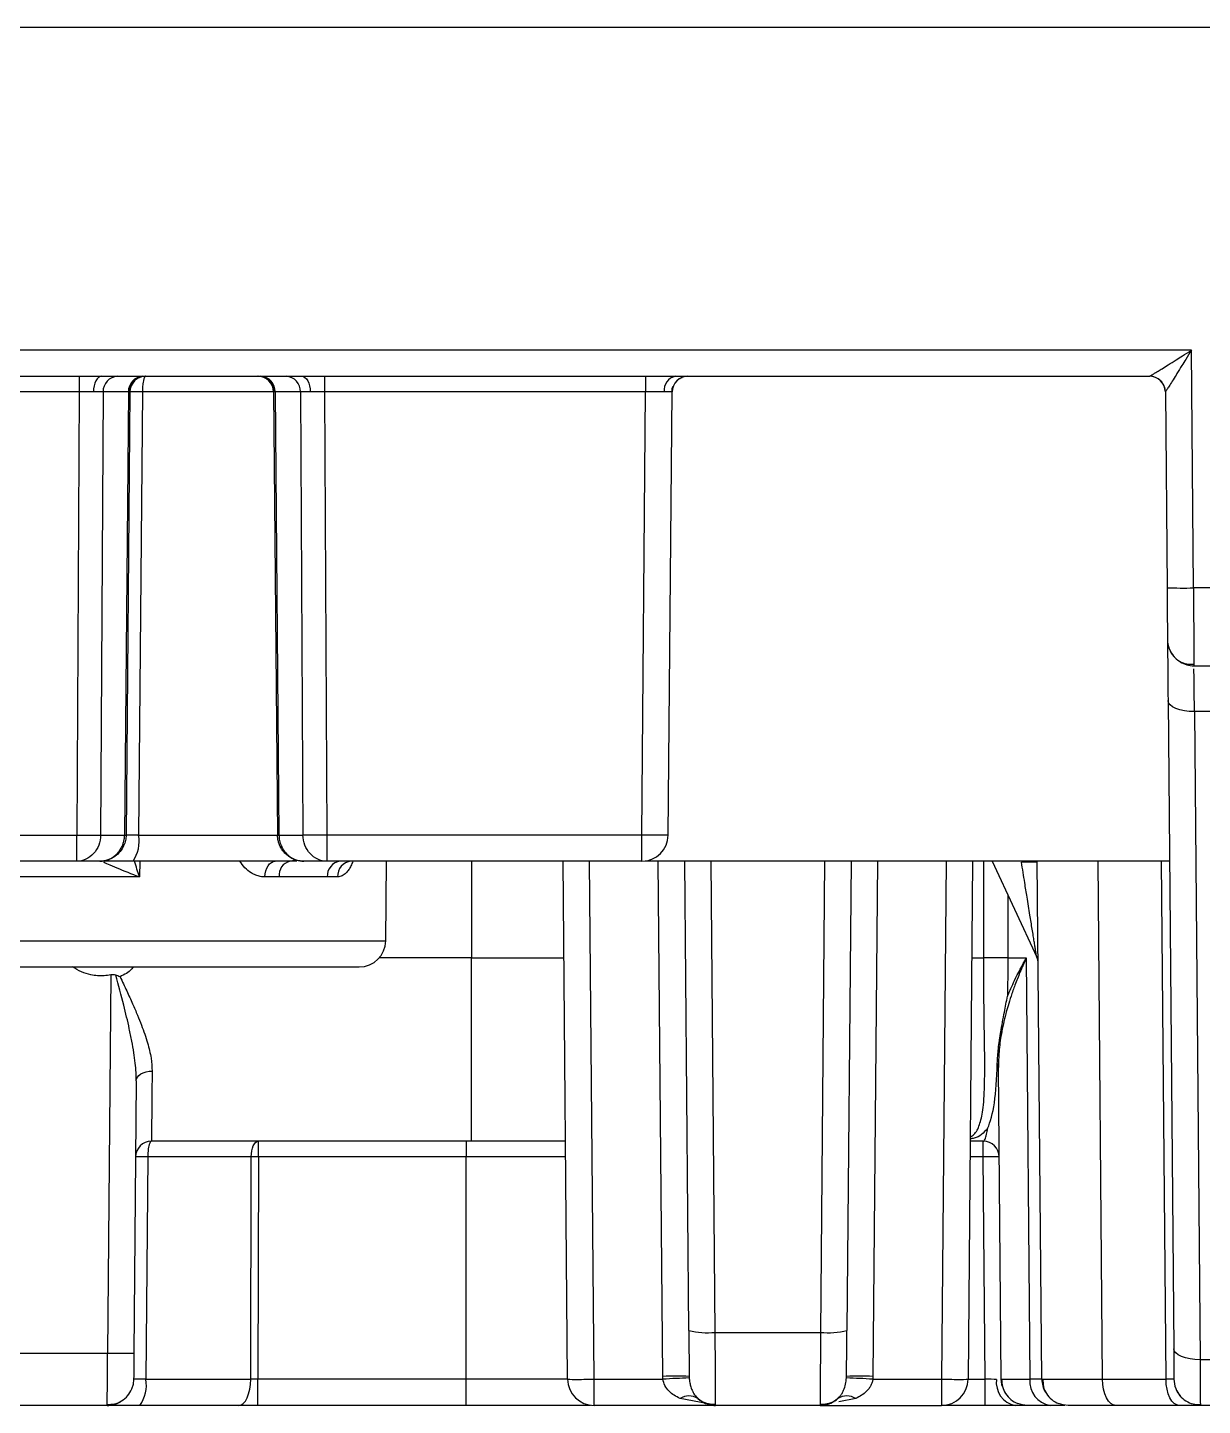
# Model space of a CAD drawing. Header units: inches. Extents: x 897.4 to 914.4, y -8.5 to 2.5.
# Drawn here: x 902.89 to 903.328, y -6.024 to -5.51 of the extents above; entities that cross this region are included whole.
import ezdxf

# ---------------------------------------------------------------- set-up
doc = ezdxf.new("R2010")
doc.units = ezdxf.units.IN
doc.header["$LTSCALE"] = 4
doc.header["$MEASUREMENT"] = 0
doc.layers.get('0').update_dxf_attribs({"linetype": 'CONTINUOUS'})

msp = doc.modelspace()

# ---------------------------------------------------------------- linework, layer by layer
for p, q in [((903.3621013351027, -5.51036595195562), (902.4256813643727, -5.51036595195562)), ((903.3234829445589, -5.630616452811573), (902.4642997182502, -5.630616452811573)), ((903.3242555573003, -5.719149003409327), (903.3234829445589, -5.630616452811573)), ((902.4799086112682, -5.640287211094148), (903.3078740973737, -5.640287211094148)), ((902.9092422132366, -5.640287211094148), (902.9092422132366, -5.646141196801739)), ((903.0005877246721, -5.640287211094148), (903.0005877246721, -5.646141196801739)), ((903.1202185889362, -5.640287211094148), (903.1202185889362, -5.646141196801739)), ((902.9092422132366, -5.646141196801739), (902.8785404862389, -5.646141196801739)), ((902.9092422132366, -5.646141196801739), (902.90832432884, -5.811239242908355)), ((902.9181622118587, -5.646141196801739), (902.9172443274621, -5.811239242908355)), ((902.9276079310741, -5.646141196801739), (902.9181622118587, -5.646141196801739)), ((902.9276079310741, -5.646141196801739), (902.9261671493849, -5.811239242908355)), ((902.9281612246825, -5.646141196801739), (902.9267204246601, -5.811239242908355)), ((902.9327845079406, -5.646141196801739), (902.9313799891657, -5.811239242908355)), ((902.9821268945998, -5.646141196801739), (902.9327845079406, -5.646141196801739)), ((902.9815617394619, -5.645072522480489), (902.9816731498415, -5.646140573475606)), ((902.9816687315592, -5.646141196801739), (902.9831095132486, -5.811239242908355)), ((902.99166772605, -5.646141196801739), (902.9822220068344, -5.646141196801739)), ((902.9822220068344, -5.646141196801739), (902.9836627885237, -5.811239242908355)), ((902.99166772605, -5.646141196801739), (902.9925856104464, -5.811239242908355)), ((903.1202185889362, -5.646141196801739), (903.0005877246721, -5.646141196801739)), ((903.0005877246721, -5.646141196801739), (903.0015056090685, -5.811239242908355)), ((903.1187777980803, -5.811239242908355), (903.1202185889362, -5.646141196801739)), ((903.1286199435496, -5.811239242908355), (903.1300607344054, -5.646141196801739)), ((903.313778489999, -5.646139400155827), (903.3136717270656, -5.645073549135295)), ((903.3137770325158, -5.646141196801739), (903.314413411831, -5.719063094401755)), ((903.373427720926, -5.719149003409327), (903.3242555573003, -5.719149003409327)), ((903.3244243411838, -5.748161241590809), (903.3740179374411, -5.748161241590809)), ((903.3147805784228, -5.761136141703656), (903.3168880532437, -6.002629331953715)), ((903.3741667107224, -5.765209907976493), (903.3246227147255, -5.765209907976493)), ((903.3246227147255, -5.765209907976493), (903.326730198713, -6.006703098226552)), ((902.8794583706353, -5.811239242908355), (902.90832432884, -5.811239242908355)), ((902.90832432884, -5.820995836866016), (902.90832432884, -5.811239242908355)), ((902.9172443274621, -5.811239242908355), (902.9261671493849, -5.811239242908355)), ((902.9313799891657, -5.811239242908355), (902.9833111592524, -5.811239242908355)), ((902.9836627885237, -5.811239242908355), (902.9925856104464, -5.811239242908355)), ((903.1187777980803, -5.811239242908355), (903.0015056090685, -5.811239242908355)), ((903.0015056090685, -5.811239242908355), (903.0015056090685, -5.820995836866016)), ((903.1187777980803, -5.820995836866016), (903.1187777980803, -5.811239242908355)), ((902.90832432884, -5.820995836866016), (902.8794583706353, -5.820995836866016)), ((902.9168782883572, -5.820995836866016), (902.90832432884, -5.820995836866016)), ((902.9317793028862, -5.820995836866016), (902.931729803458, -5.826849822573607)), ((902.9903119917116, -5.820995836866016), (902.9874595229968, -5.820995836866016)), ((903.0015056090685, -5.820995836866016), (902.9929516495513, -5.820995836866016)), ((903.1187777980803, -5.820995836866016), (903.0015056090685, -5.820995836866016)), ((903.0234254408488, -5.850609328101772), (903.0236838736967, -5.820995836866016)), ((903.0553086733643, -5.820995836866016), (903.0553086733643, -5.857030173927612)), ((903.091176802346, -6.013995133988333), (903.0894925201362, -5.820995836866016)), ((903.101018943232, -6.013995133988333), (903.0993346656056, -5.820995836866016)), ((903.3153029623882, -5.820995836866016), (903.1200980303288, -5.820995836866016)), ((903.1266008160414, -6.012914653136806), (903.1249259662227, -5.820995836866016)), ((903.1362940782307, -5.995854583549519), (903.1347681116921, -5.820995836866016)), ((903.1461362259917, -5.996540902287773), (903.144604266814, -5.820995836866016)), ((903.1868792167835, -5.820995836866016), (903.1853472581787, -5.996540902287773)), ((903.1967153719054, -5.820995836866016), (903.1951894030752, -5.995854583549519)), ((903.2065575173748, -5.820995836866016), (903.2048826675561, -6.012914653136806)), ((903.2321488179919, -5.820995836866016), (903.2304645403655, -6.013995133988333)), ((903.2419909634613, -5.820995836866016), (903.2403066812516, -6.013995133988333)), ((903.2461275940078, -5.857030173927612), (903.2461296198178, -5.820995836866016)), ((903.2492201716154, -5.820995836866016), (903.2658702209394, -5.856702011051912)), ((903.2677746381061, -6.013995133988333), (903.266090365063, -5.820995836866016)), ((903.2904115791022, -6.013995133988333), (903.2887272968925, -5.820995836866016)), ((903.3140345945404, -6.013995133988333), (903.3123503214973, -5.820995836866016)), ((902.931729803458, -5.826849822573607), (902.8560528960174, -5.826849822573607)), ((902.9837561407786, -5.826849822573607), (902.978451470392, -5.826849822573607)), ((903.0054794781621, -5.826849822573607), (903.001654235685, -5.826849822573607)), ((903.2550894838126, -5.833582624795701), (903.2550917296201, -5.857030173927612)), ((902.7643572586265, -5.850609328101772), (903.0234254408488, -5.850609328101772)), ((903.0553086733643, -5.857030173927612), (903.0209682342347, -5.857030173927612)), ((903.0553086733643, -5.925326551628696), (903.0553086733643, -5.857030173927612)), ((903.0553086733643, -5.857030173927612), (903.0898069881702, -5.857030173927612)), ((903.2416764954273, -5.857030173927612), (903.2461275940078, -5.857030173927612)), ((903.2550917296201, -5.857030173927612), (903.2620017489616, -5.857030173927612)), ((903.2620017489616, -5.857030173927612), (903.2633715631374, -6.013995133988333)), ((902.9210072189928, -5.863368740703948), (902.9197778731943, -6.004238540030672)), ((903.2526171615398, -6.013995133988333), (903.2516031382539, -5.89779958962251)), ((902.9305052426042, -5.902802478495378), (902.9296200094972, -6.004238540030672)), ((903.0553086733643, -5.925326551628696), (902.9361628622469, -5.925326551628696)), ((902.9759918621389, -5.931180537336287), (902.9759918621389, -5.925326551628696)), ((903.0533401636047, -5.925326551628696), (903.0533401636047, -5.931180537336287)), ((903.2459891651903, -5.925326551628696), (903.2410804810626, -5.925326551628696)), ((903.2459891651903, -5.931180537336287), (903.2459891651903, -5.925326551628696)), ((902.9347841198409, -5.931180537336287), (902.9340795413136, -6.013995133988333)), ((902.9733140164069, -5.931180537336287), (902.9347841198409, -5.931180537336287)), ((902.9731354884693, -6.013995133988333), (902.9733139614076, -5.931180537336287)), ((902.9759918621389, -5.931180537336287), (902.9758183941428, -6.013995133988333)), ((903.0533401636047, -5.931180537336287), (902.9759918621389, -5.931180537336287)), ((903.0533401636047, -6.013995133988333), (903.0533401636047, -5.931180537336287)), ((903.0904540923615, -5.931180537336287), (903.0533401636047, -5.931180537336287)), ((903.2459891651903, -5.931180537336287), (903.2410293958194, -5.931180537336287)), ((903.2467118751748, -6.013995133988333), (903.2459891651903, -5.931180537336287)), ((903.0903702641632, -5.940636541433054), (903.0905366097415, -5.940636541433054)), ((903.2409468738559, -5.940636541433054), (903.2411093832287, -5.940636541433054)), ((903.1461362259917, -5.996540902287773), (903.1853472581787, -5.996540902287773)), ((902.8680048079478, -6.004238540030672), (902.9197778731943, -6.004238540030672)), ((903.3762741947099, -6.006703098226552), (903.326730198713, -6.006703098226552)), ((902.9340795413136, -6.013995133988333), (902.9731354884693, -6.013995133988333)), ((903.0533401636047, -6.013995133988333), (902.9758183941428, -6.013995133988333)), ((902.9758183941428, -6.02375180127848), (902.9758183941428, -6.013995133988333)), ((903.0533401636047, -6.02375180127848), (903.0533401636047, -6.013995133988333)), ((903.091176802346, -6.013995133988333), (903.0533401636047, -6.013995133988333)), ((903.101018943232, -6.013995133988333), (903.1266367672928, -6.013995133988333)), ((903.101018943232, -6.02375180127848), (903.101018943232, -6.013995133988333)), ((903.1266367672928, -6.013995133988333), (903.1266008160414, -6.012914653136806)), ((903.2048826675561, -6.012914653136806), (903.2048467140131, -6.013995133988333)), ((903.2048467140131, -6.013995133988333), (903.2304645403655, -6.013995133988333)), ((903.2304645403655, -6.013995133988333), (903.2304645403655, -6.02375180127848)), ((903.2403066812516, -6.013995133988333), (903.2467118751748, -6.013995133988333)), ((903.2467118751748, -6.02375180127848), (903.2467118751748, -6.013995133988333)), ((903.2526171615398, -6.013995133988333), (903.2533038286074, -6.014001513914631)), ((903.2677746381061, -6.013995133988333), (903.2633715631374, -6.013995133988333)), ((903.2677746381061, -6.013995133988333), (903.2685420534075, -6.014000413927338)), ((903.2904115791022, -6.013995133988333), (903.3140345945404, -6.013995133988333)), ((903.1428414592615, -6.023082935671939), (903.1330328450714, -6.021182964287237)), ((903.1984506385261, -6.021182964287237), (903.1922350457459, -6.022386937045508)), ((902.9196927341778, -6.02375180127848), (902.8680899836306, -6.02375180127848)), ((902.9196927341778, -6.02375180127848), (902.9197033307221, -6.023014076467406)), ((903.0533401636047, -6.02375180127848), (902.9758183941428, -6.02375180127848)), ((903.1462945347879, -6.02375180127848), (903.101018943232, -6.02375180127848)), ((903.1851889476638, -6.02375180127848), (903.1462945347879, -6.02375180127848)), ((903.1851889476638, -6.02375180127848), (903.2304645403655, -6.02375180127848)), ((903.2467118751748, -6.02375180127848), (903.2304645403655, -6.02375180127848)), ((903.2762965604934, -6.02375180127848), (903.2708757956145, -6.02375180127848)), ((903.3189556718584, -6.02375180127848), (903.2953326472535, -6.02375180127848)), ((903.3230887274462, -6.02375180127848), (903.3189556718584, -6.02375180127848)), ((903.3764229863244, -6.02375180127848), (903.3268293900671, -6.02375180127848))]:
    msp.add_line(p, q)
at = {"flags": 128}
for points in [[(902.9177033154931, -5.640287211094148), (902.9170883125977, -5.640399189800561), (902.9164966294329, -5.640730909301841), (902.9159507240726, -5.641269756410368), (902.9154712762779, -5.641995344694976), (902.9150764908385, -5.642880101140861), (902.9147813275815, -5.643890512801832), (902.9145969880444, -5.644988226787613), (902.9145304571463, -5.646131626912291)], [(902.9921266407486, -5.640287211094148), (902.9927416253108, -5.640399189800561), (902.9933333084757, -5.640730909301841), (902.9938792321691, -5.641269756410368), (902.9943586616307, -5.641995344694976), (902.9947534470701, -5.642880101140861), (902.995048610327, -5.643890512801832), (902.9952329681973, -5.644988226787613), (902.9952994990954, -5.646131626912291)], [(903.3246227147255, -5.765209907976493), (903.3227070501888, -5.765144092070138), (903.3208646539723, -5.764921674639522), (903.3191659985953, -5.76455119891929), (903.3176760658072, -5.764046781413031), (903.3164518441162, -5.763427781897099), (903.3155401563147, -5.762717813432049), (903.314975872, -5.761944082370256), (903.3147805784228, -5.761136141703656)], [(902.978451470392, -5.826849822573607), (902.978531109472, -5.825705102464178), (902.9787540218969, -5.8246057751637), (902.9791117010982, -5.82359371352179), (902.979590562233, -5.822707343761209), (902.9801724005116, -5.821980398825605), (902.9808351061894, -5.821440451729787), (902.9815535078902, -5.821108108902373), (902.9823002892634, -5.820995836866016)], [(902.9874595229968, -5.820995836866016), (902.9885239257007, -5.820808839026231), (902.9894405084457, -5.820331811203563)], [(902.9305052426042, -5.902802478495378), (902.9306241512305, -5.902090933381874), (902.9309639006391, -5.901408427932902), (902.9315115109797, -5.900781215178517), (902.9322461191601, -5.90023298151176), (902.9331396571712, -5.899784920021137), (902.934158025407, -5.899453897178475), (902.9352623576495, -5.899252672836369), (902.9364105243859, -5.899188873573383)], [(903.326730198713, -6.006703098226552), (903.3248145250097, -6.006637245653954), (903.3229721287933, -6.006414901555825), (903.3212734825828, -6.006044352503105), (903.3197835497947, -6.005539971663089), (903.3185593281037, -6.004920972147158), (903.3176476311356, -6.00421104034835), (903.3170833468209, -6.003437309286558), (903.3168880532437, -6.002629331953715)], [(902.9295348704807, -6.013995133988333), (902.9293311895003, -6.015903098614029), (902.9287869524541, -6.017673564828119)], [(902.9686639851245, -6.02375180127848), (902.9695315817686, -6.023564730106209), (902.9703662154602, -6.023010776505528), (902.9711361332327, -6.022110840235001), (902.9718121120903, -6.020899240898167), (902.9723684489969, -6.019422031296352), (902.9727839875299, -6.017735237449005), (902.9730429428718, -6.015903098614029), (902.9731354884693, -6.013995133988333)], [(903.2529684883147, -6.016516818190955), (903.2528208516868, -6.015903098614029), (903.2526171615398, -6.013995133988333)], [(903.2953326472535, -6.02375180127848), (903.2943778216171, -6.023564730106209), (903.2934592863948, -6.023010776505528), (903.29261194785, -6.022110840235001), (903.2918680081107, -6.020899240898167), (903.291255746017, -6.019422031296352), (903.2907984171334, -6.017735237449005), (903.2905134195923, -6.015903098614029), (903.2904115791022, -6.013995133988333)], [(903.3189556718584, -6.02375180127848), (903.3180008462219, -6.023564730106209), (903.3170823109996, -6.023010776505528), (903.3162349724548, -6.022110840235001), (903.3154910327155, -6.020899240898167), (903.3148787614551, -6.019422031296352), (903.3144214417382, -6.017735237449005), (903.3141364441972, -6.015903098614029), (903.3140345945404, -6.013995133988333)], [(903.1396636899296, -6.021182964287237), (903.1403631099748, -6.021763757577864), (903.1404699393657, -6.021843323325379)], [(903.1908233621579, -6.021979501752234), (903.1911203747685, -6.021763757577864), (903.1918197925221, -6.021182964287237)], [(903.2624593070092, -6.02375180127848), (903.2605496557363, -6.023564730106209), (903.2587841944644, -6.023039889502545)], [(903.2776167835754, -6.02375180127848), (903.2757071414691, -6.023564730106209), (903.2739663382456, -6.023049789388181)], [(903.3268293900671, -6.02375180127848), (903.3249197387943, -6.023564730106209), (903.3241308737406, -6.023374652302003)]]:
    msp.add_lwpolyline(points, dxfattribs=at)
for centre, radius, start, end in [((902.9238017804533, -5.645923644499044), 0.005643763189480165, 92.92042366341477, 182.209149698788), ((902.9332475013262, -5.6459236451136), 0.005643764821758735, 92.92062602470693, 182.2091428159067), ((902.933856570444, -5.646122137207517), 0.005835346332513836, 90.6876141983336, 180.1749010121697), ((902.9340665041954, -5.646192720004542), 0.005905511811024056, 90, 179.4999999999707), ((902.9757634360287, -5.646192720004542), 0.005905511811024071, 0.50000000000333, 90), ((902.9759733969507, -5.64612210816181), 0.005835316935112851, 359.8248129115451, 89.31267187793622), ((902.9765824365825, -5.645923645113602), 0.005643764821760423, 357.7908571841221, 87.07937397528656), ((902.9860281557981, -5.645923645113602), 0.005643764821760333, 357.7908571841218, 87.0793739752996), ((903.1323804590947, -5.645433115496942), 0.00524732359299516, 101.2831604506335, 187.5201369429255), ((903.1359660205683, -5.646192720004542), 0.005905511811024071, 90, 179.4999999999966), ((903.3078717410617, -5.646192720004542), 0.005905511811024056, 0.5000000000034318, 90), ((903.3078741552986, -5.646190912956085), 0.00590370186222073, 56.97515436449355, 90.00056216502057), ((903.3078741860434, -5.646191759136713), 0.005904394593221406, 10.91695726914764, 56.97987967068179), ((903.3205653627391, -5.578090777273222), 0.1411064870817922, 267.5012305213743, 271.498561024275), ((903.3244243435021, -5.73831870425651), 0.009842519685039816, 180.4999999999989, 221.3632842786938), ((903.3244243435021, -5.73831870425651), 0.009842519685039759, 238.5929747526374, 270), ((902.9264437870224, -5.787181556949788), 0.02405927642435611, 269.3411889001716, 270.6588110998283), ((902.9182888774499, -5.813552654267157), 0.01329394892692145, 325.9516347153366, 10.0216260681252), ((902.9833861508861, -5.787181556949735), 0.02405927642440939, 269.3411889001716, 270.6588110998283), ((903.1187777998047, -5.811153349925803), 0.00984251968503981, 270, 359.5000000000051), ((902.9889423238951, -5.826117527696123), 0.005237628385552454, 102.0777696015503, 188.0370955545868), ((903.0071039006159, -5.826434116788752), 0.005465497155662052, 95.72038382119392, 184.3621305628681), ((903.0110000470428, -5.826509248823992), 0.005531064205501532, 94.57877028353208, 183.5302049513976), ((903.2631404833069, -5.990205442434547), 0.16891861678696, 88.99843794173512, 91.00156205826487), ((903.0135832983829, -5.85052342866596), 0.009842519685042241, 270, 359.5000000043098), ((903.250609661814, -6.207446314984972), 0.3504448042778637, 89.26718682292153, 90.73281317707848), ((903.2605180097233, -5.859197790251804), 0.005905511811022795, 0.5000000000034827, 25.00000092885518), ((903.2484304276147, -5.897846323487434), 0.003173054814185263, 0.8439028616637761, 29.10429346807804), ((902.936162870962, -5.931232090083283), 0.005905511811024068, 90, 179.5000000000009), ((903.2459891632194, -5.931232090083283), 0.005905511811024056, 0.4999999999991062, 90), ((903.1434149250266, -5.964651918991704), 0.03200488610508234, 257.1445287776868, 274.8776161314884), ((903.1880685585461, -5.964651940142051), 0.03200486498051175, 265.1223817150884, 282.8554756901954), ((902.9246989413458, -5.722228036445456), 0.2820534365047482, 269.0002931849071, 270.9997068150929), ((902.9218176133605, -6.016287019514674), 0.01247427819121157, 323.243612411942, 10.5870340619923), ((903.1010189450433, -6.013909255437613), 0.009842519685039353, 180.4999999999989, 270), ((903.1315218887761, -6.294925697177783), 0.2820539769582084, 89.00029416949697, 90.99970583050306), ((903.146003206251, -6.30631562150778), 0.2929613052632213, 91.86646199198911, 93.7903468997427), ((903.1854803022693, -6.306315070664424), 0.292960753825735, 86.20965128943352, 88.13353981883729), ((903.1999615948214, -6.294925791207962), 0.2820540709740753, 89.0002945027599, 90.99970549724011), ((903.2304645384879, -6.013909255437613), 0.009842519685039353, 270, 359.5000000000025), ((903.259558250033, -6.015175255316427), 0.008745588086294212, 172.4799989351758, 258.7165315665069), ((903.2722111365603, -6.014960506343168), 0.008892131470062088, 173.7674115867789, 261.3631592434739), ((903.2776167873814, -6.013909255437613), 0.009842519685039816, 180.4999999999989, 209.9310012254755), ((903.3268293858066, -6.013909255437613), 0.00984251968503981, 180.4999999999963, 221.3632842787041), ((903.1363482675005, -6.026123659045609), 0.005949999208315118, 56.13665958033349, 123.8633404196589), ((903.195135215524, -6.026123661993546), 0.005950001975423945, 56.13667081710143, 123.8633291829062), ((902.919692727115, -6.013909255437613), 0.009842519685039568, 270, 299.2346250175509), ((903.1462945355945, -6.013909255437613), 0.009842519685039353, 239.5260514900161, 269.9999999986516), ((903.1851889479367, -6.013909255437613), 0.00984251968503944, 269.9999999993551, 302.3534430544672)]:
    msp.add_arc(centre, radius, start, end)
for points, knots in [([(903.3078740979774, -5.640287208193518), (903.3079105795122, -5.640272221373952), (903.3079858813267, -5.640241286965242), (903.3084225562624, -5.639994226706971), (903.3090874971853, -5.639598540576798), (903.3100055486241, -5.639037440997755), (903.3111671974497, -5.638317609954026), (903.3127823802448, -5.63731444869859), (903.315004183254, -5.635939432195991), (903.3175578417782, -5.634336636089716), (903.320452691184, -5.632532166400937), (903.3223607935597, -5.631325877831029), (903.3234829412286, -5.630616464162389)], [0, 0, 0, 0, 0.05428158049296868, 0.1120430248090038, 0.1750579276527574, 0.2446996528070993, 0.3219891052012384, 0.4076742612653508, 0.540069137703479, 0.6996984391486234, 0.8233938070079045, 1, 1, 1, 1]), ([(903.3234829412286, -5.630616464162389), (903.3227826359415, -5.631743581213043), (903.3215915486248, -5.633660594904572), (903.3198026269389, -5.636560374036461), (903.3182069436499, -5.639114329989852), (903.3166894021585, -5.64155797124063), (903.3154527971526, -5.643518074125021), (903.3145254139409, -5.644975568293077), (903.3139206712605, -5.645933297856571), (903.3138240587151, -5.646073347364465), (903.3137784855894, -5.646139410149721)], [0, 0, 0, 0, 0.1766768593245018, 0.3004940419495811, 0.460169501912509, 0.5927053453006867, 0.7180108206211965, 0.8252197192067592, 0.9175543539500698, 1, 1, 1, 1]), ([(902.9340665041954, -5.64028720819352), (902.9339529229687, -5.640325343750788), (902.9337445031957, -5.640395321901457), (902.9334753023011, -5.640876968225991), (902.933293938623, -5.641423835047668), (902.9331330702878, -5.642117963036656), (902.9329767743461, -5.642950408962182), (902.9328682139281, -5.644039729181485), (902.9327900254316, -5.645085506383325), (902.9327861650067, -5.645822937084974), (902.9327844989878, -5.646141185346087)], [0, 0, 0, 0, 0.1662598832438449, 0.305084283365411, 0.4162897445314018, 0.4999555896601898, 0.6486497176826872, 0.7598487238950432, 0.8963594465844533, 1, 1, 1, 1]), ([(903.1320549426182, -5.641814470117787), (903.1321211710086, -5.641739209079407), (903.1325843185626, -5.641212894524755), (903.1332404555806, -5.640935455744481), (903.1338027674271, -5.640697689685598)], [0, 0, 0, 0, 0.142996308415569, 1, 1, 1, 1]), ([(902.9327844989878, -5.646141185346087), (902.9325125198372, -5.64613756912899), (902.9317220702119, -5.646127059362177), (902.9303078562021, -5.646116431870564), (902.9286106240468, -5.646121177509081), (902.9283240538949, -5.646133935769316), (902.9281612172481, -5.646141185346089)], [0, 0, 0, 0, 0.1063643517452398, 0.309125393678648, 0.6074269997890445, 1, 1, 1, 1]), ([(903.1300120874674, -5.64613635685765), (903.1300441228454, -5.645581903248151), (903.1300869348166, -5.644840933311777), (903.1304246155853, -5.644189409047885), (903.1305096163032, -5.644025407910179)], [0, 0, 0, 0, 0.7482808441748223, 0.9999999999999999, 0.9999999999999999, 0.9999999999999999, 0.9999999999999999]), ([(903.3144134079807, -5.719063107291677), (903.3144579951977, -5.72417229629035), (903.3145017656979, -5.729187898823009), (903.3145641107963, -5.736331939489356), (903.3145821985898, -5.73840459534371), (903.31458219859, -5.738404595353936)], [0, 0, 0, 0, 0.5, 0.5, 1, 1, 1, 1]), ([(903.3242555528929, -5.719148991848162), (903.3242620270383, -5.720272054276908), (903.3242748138118, -5.722490160869989), (903.3242928921991, -5.725724718016689), (903.3243098484601, -5.728792100558646), (903.324325625417, -5.731663671315236), (903.3243402378538, -5.734318056326266), (903.3243536820262, -5.73673983203928), (903.3243659589626, -5.738919294432042), (903.3243770684788, -5.740851864849812), (903.3243870106909, -5.742537530780444), (903.3243957857214, -5.743980263864805), (903.3244033934462, -5.745187391282036), (903.3244098347358, -5.746169166210171), (903.3244151069753, -5.746937708129039), (903.3244192199563, -5.747508306616243), (903.3244221397351, -5.747892538534812), (903.3244239866056, -5.748120458961075), (903.3244242261626, -5.748147821351969), (903.3244243435021, -5.748161223941549)], [0, 0, 0, 0, 0.07349766146124893, 0.1451616965276892, 0.2149919628206757, 0.282988321955516, 0.349150639571379, 0.4134787853653861, 0.4759726331316962, 0.5366320608064361, 0.5954569505195898, 0.6524471886552127, 0.707602665921598, 0.7609232774334903, 0.8124089228089019, 0.862059506283769, 0.9098749368485891, 0.9558551284122688, 1, 1, 1, 1]), ([(903.31458219859, -5.738404595353935), (903.31458219859, -5.738404595355793), (903.3146011013267, -5.740570634438027), (903.3146709101956, -5.748569938489302), (903.3147216519712, -5.754384370065736), (903.314780573948, -5.761136159852333)], [0, 0, 0, 0, 0.5, 0.5, 1, 1, 1, 1]), ([(903.3152977374484, -5.742003842721606), (903.3157530409989, -5.742889672838026), (903.3166756943768, -5.744684770083448), (903.3189832304249, -5.74655949543414), (903.3216528708141, -5.747646397477734), (903.3235146026486, -5.747609638503406), (903.3244210320554, -5.747591741503056)], [0, 0, 0, 0, 0.2502255373493736, 0.5070714626922179, 0.7600057573344289, 1, 1, 1, 1]), ([(902.9083243238479, -5.811239241023227), (902.9101852129037, -5.811249586086152), (902.9120429405702, -5.811255188485536), (902.9151819048999, -5.811255188485536), (902.9164578089033, -5.811249586086152), (902.9172443364228, -5.811239241023227)], [0, 0, 0, 0, 0.5, 0.5, 1, 1, 1, 1]), ([(902.9172443364228, -5.811239241023227), (902.9172240701905, -5.813801593716318), (902.9162536954044, -5.816339360749321), (902.9129550709323, -5.819947366181482), (902.9106466924754, -5.820995869610842), (902.9083243238479, -5.820995869610842)], [0, 0, 0, 0, 0.5, 0.5, 1, 1, 1, 1]), ([(902.9168782834317, -5.820995869610842), (902.9174808007082, -5.820959980494235), (902.9186591672822, -5.820889790746934), (902.9203208029151, -5.820347571913365), (902.9217944441357, -5.819558249478284), (902.9230535246516, -5.818555815479755), (902.9240868698629, -5.817410794089418), (902.9248951447013, -5.816178776231485), (902.9254902564977, -5.814910573448984), (902.9258859029662, -5.813648163130924), (902.9261182880706, -5.812425363515326), (902.9261512480876, -5.811625242336927), (902.9261671489414, -5.811239241023227)], [0, 0, 0, 0, 0.124821961502065, 0.244119186089566, 0.3578933957742789, 0.4661470048276636, 0.5688832473966373, 0.6661063410743568, 0.7578216992291461, 0.8440362105057908, 0.9247586124956141, 0.9999999999999999, 0.9999999999999999, 0.9999999999999999, 0.9999999999999999]), ([(902.9267204283437, -5.811239241023228), (902.926675998131, -5.811898053278695), (902.926581877387, -5.813293677922218), (902.9258512596673, -5.815404110124172), (902.9245534505903, -5.817496951891382), (902.9225757158854, -5.819331944352044), (902.9199474556033, -5.8207117989368), (902.917927394294, -5.820898767977845), (902.9168782834317, -5.820995869610842)], [0, 0, 0, 0, 0.1285555395000515, 0.2723314229485568, 0.4313556627829772, 0.6056414966860602, 0.7951914688948281, 1, 1, 1, 1]), ([(902.9313799875036, -5.811239241023227), (902.9300648340319, -5.811255033819268), (902.9288782490848, -5.811263726435641), (902.9271835997533, -5.811263732862587), (902.9267202904547, -5.811255041540539), (902.9267204283437, -5.811239241023227)], [0, 0, 0, 0, 0.5, 0.5, 1, 1, 1, 1]), ([(902.9929516567925, -5.820995869610842), (902.9923128492445, -5.820959980494235), (902.991063508369, -5.820889790746934), (902.9892988834346, -5.820347571913365), (902.9877339286571, -5.819558249478283), (902.9863975958154, -5.818555815479755), (902.9853023132774, -5.817410794089417), (902.9844473048621, -5.816178776231485), (902.9838195187715, -5.814910573448984), (902.9834035782941, -5.813648163130924), (902.9831604419804, -5.812425363515326), (902.983126086126, -5.811625242336927), (902.9831095118803, -5.811239241023228)], [0, 0, 0, 0, 0.1248219615020885, 0.2441191860896088, 0.3578933957743293, 0.4661470048277224, 0.5688832473967053, 0.6661063410744209, 0.7578216992291992, 0.8440362105058339, 0.9247586124956401, 1, 1, 1, 1]), ([(902.9836627912827, -5.811239241023227), (902.9837054523431, -5.811898053278696), (902.9837958253237, -5.813293677922219), (902.9844914121846, -5.815404110124174), (902.9857191968775, -5.817496951891384), (902.9875841311319, -5.819331944352044), (902.9900579836482, -5.8207117989368), (902.9919625353753, -5.820898767977845), (902.9929516567925, -5.820995869610842)], [0, 0, 0, 0, 0.1285555395001239, 0.272331422948673, 0.4313556627831104, 0.6056414966861834, 0.7951914688949051, 0.9999999999999999, 0.9999999999999999, 0.9999999999999999, 0.9999999999999999]), ([(903.0015056163762, -5.811239241023227), (903.0013790156307, -5.81123993268614), (903.0011565809282, -5.811241147922541), (903.0007084426323, -5.811243424743649), (902.999927679205, -5.811247066902037), (902.9983220208002, -5.811253084566994), (902.9963183475172, -5.811256071339264), (902.9940918840701, -5.811253861159717), (902.9931430336351, -5.81124465150388), (902.9925856038013, -5.811239241023227)], [0, 0, 0, 0, 0.03411052817142432, 0.05993144159891279, 0.1209079228382031, 0.245448768696895, 0.5004120611565263, 0.7065025093042909, 1, 1, 1, 1]), ([(903.0015056163762, -5.820995869610842), (902.9991832477488, -5.820995869610842), (902.9968748692919, -5.819947366181482), (902.9935762448197, -5.81633936074932), (902.9926058700336, -5.813801593716319), (902.9925856038013, -5.811239241023227)], [0, 0, 0, 0, 0.5, 0.5, 1, 1, 1, 1]), ([(903.1286199447167, -5.811239241023228), (903.128589279306, -5.811244224717258), (903.128531303962, -5.811253646778439), (903.1281071625818, -5.811263914320671), (903.1275550868863, -5.811270380588525), (903.1269387351408, -5.811273683206753), (903.1263321885588, -5.811274760075417), (903.1250249095995, -5.811275137766538), (903.1230928200098, -5.811269776921318), (903.1208990140223, -5.811256042623179), (903.119818240975, -5.811247906597503), (903.1192192753549, -5.811243043467487), (903.1189240993061, -5.811240501105919), (903.1187777998047, -5.811239241023227)], [0, 0, 0, 0, 0.1149394054334594, 0.2173018855243911, 0.3070772903592078, 0.3842568016188826, 0.4488329186198083, 0.5007994534804254, 0.7596499439011755, 0.88324890131391, 0.9425832233399283, 0.9715422513582317, 1, 1, 1, 1]), ([(902.9293037745248, -5.820995869610842), (902.9284315174214, -5.820995869610842), (902.9267100930606, -5.820995869610842), (902.9243271892548, -5.820995869610842), (902.9221827159888, -5.820995869610842), (902.9203343609295, -5.820995869610842), (902.9188126702603, -5.820995869610842), (902.9177197689279, -5.820995869610842), (902.9170038723001, -5.820995869610842), (902.9169202968291, -5.820995869610842), (902.9168782834317, -5.820995869610842)], [0, 0, 0, 0, 0.1263140788989867, 0.2492844502842946, 0.3726357461333503, 0.5000591991359477, 0.6235367069629931, 0.7499737364152517, 0.8743117733509006, 1, 1, 1, 1]), ([(902.9182462995045, -5.821153070457777), (902.9187128851224, -5.82151332891841), (902.9207895118423, -5.822444649225467), (902.925770070204, -5.824514937473268), (902.9287144668228, -5.825679669768832), (902.9317297970053, -5.826849846763411)], [0, 0, 0, 0, 0.5, 0.5, 1, 1, 1, 1]), ([(902.9874595138807, -5.820995869610842), (902.9852230019212, -5.820995869610842), (902.9807650077664, -5.820995869610842), (902.9738468843158, -5.820995869610842), (902.9667948347857, -5.820995869610842), (902.9595903144294, -5.820995869610842), (902.9522388609107, -5.820995869610842), (902.9447374132392, -5.820995869610842), (902.9370934351433, -5.820995869610842), (902.931906157559, -5.820995869610842), (902.9293037745248, -5.820995869610842)], [0, 0, 0, 0, 0.1259900294581216, 0.2511333831628881, 0.3757090895113634, 0.4999999999999995, 0.6242909104886366, 0.7488666168371123, 0.8740099705418786, 1, 1, 1, 1]), ([(902.9784514644904, -5.826849846762791), (902.9778721862364, -5.826816526440492), (902.9767146335134, -5.826749943534021), (902.9749771401129, -5.826199108891462), (902.9730283245214, -5.825185045444766), (902.9709219720427, -5.823557160129004), (902.9696767666144, -5.82184842888458), (902.9690554802423, -5.820995869610806)], [0, 0, 0, 0, 0.1656838085627557, 0.3310805168741237, 0.5001550078468606, 0.7506059042927292, 0.9999999999999999, 0.9999999999999999, 0.9999999999999999, 0.9999999999999999]), ([(903.0111492165476, -5.820995869610806), (903.0109292126548, -5.821572329507151), (903.010490358324, -5.82272222698816), (903.0096750959771, -5.824150697930803), (903.0086003026162, -5.825504574733493), (903.0072147550765, -5.826619427702488), (903.0060543586552, -5.826773511463177), (903.0054794816656, -5.826849846762791)], [0, 0, 0, 0, 0.1660336311078639, 0.3311967673455025, 0.4991297272200392, 0.7518617006125354, 1, 1, 1, 1]), ([(903.265870221064, -5.856702013115539), (903.2658635883719, -5.856666478245549), (903.2658494976724, -5.856590986852005), (903.2657556048518, -5.856043573340979), (903.2656175130521, -5.855211486898424), (903.2654293677998, -5.854053437057839), (903.265193861272, -5.852581401799339), (903.2649092646595, -5.850788105867564), (903.2645743102782, -5.848674272832106), (903.2640538859557, -5.845414927829451), (903.263277564242, -5.840613334836987), (903.2623552960486, -5.83481777279035), (903.2612890273889, -5.828232453405032), (903.2605964065876, -5.823880036215389), (903.2601878405367, -5.821312614186096)], [0, 0, 0, 0, 0.02399737898285495, 0.05098078538741198, 0.08278892944803727, 0.1205624067860895, 0.16498466332097, 0.2164750687772918, 0.2753020225838124, 0.3416449405498356, 0.4830447764800747, 0.6597924050725994, 0.7993169230587801, 1, 1, 1, 1]), ([(903.2410947167314, -5.923695710468312), (903.2415876337259, -5.923421051367093), (903.243081555366, -5.922588620796577), (903.2446299441366, -5.919488625370135), (903.2459615815918, -5.913856704899535), (903.2464184414147, -5.906795094692029), (903.2465259904246, -5.899267601426683), (903.2464966200788, -5.890529309032138), (903.2462885489559, -5.879555945598847), (903.2461480782334, -5.866749635906206), (903.2461343795355, -5.860249806424649), (903.2461275940078, -5.857030173927612)], [0, 0, 0, 0, 0.07514217876809674, 0.2277392100395602, 0.3743673535994499, 0.5374266702983073, 0.6138928435118176, 0.6871025353073799, 0.849548708428787, 0.9254752960922304, 1, 1, 1, 1]), ([(903.2620017523514, -5.857030178158958), (903.2611974291838, -5.858810749738078), (903.2596753561046, -5.862180241225666), (903.2578092968872, -5.866932736053151), (903.256341276686, -5.871100224789401), (903.2552235733084, -5.874683199450069), (903.2539161236068, -5.879377751463231), (903.2526547027504, -5.885101752663632), (903.2517282128624, -5.891766516475401), (903.251643376162, -5.89585868554567), (903.2516031387332, -5.897799571511829)], [0, 0, 0, 0, 0.1277773628383473, 0.2418014200828786, 0.3420723800368717, 0.4285910267694064, 0.5013590852922026, 0.6838917622645857, 0.8500721666499176, 1, 1, 1, 1]), ([(903.2549949067452, -5.871291154932699), (903.2558326956247, -5.869326975963988), (903.257849535741, -5.864598535378345), (903.2604698867185, -5.859822350969134), (903.2620017523514, -5.857030178158958)], [0, 0, 0, 0, 0.4153967747157872, 1, 1, 1, 1]), ([(903.2550917295671, -5.857030178158958), (903.2550901316837, -5.858229442934576), (903.2550869279045, -5.860633986190479), (903.2550681823616, -5.864222209424431), (903.2550395584316, -5.867795735768029), (903.2550098558559, -5.870120910043886), (903.2549949067452, -5.871291154932699)], [0, 0, 0, 0, 0.2470920174728754, 0.4954230761057531, 0.7460497596534921, 1, 1, 1, 1]), ([(902.7741993977468, -5.860365948350999), (902.7741993977468, -5.860365948350999), (902.8278315641173, -5.860365948350999), (902.9599511320123, -5.860365948350999), (903.0135832983829, -5.860365948350999), (903.0135832983829, -5.860365948350999)], [0, 0, 0, 0, 0.5, 0.5, 1, 1, 1, 1]), ([(902.9210072240594, -5.863368716080936), (902.9201915206245, -5.863492132681578), (902.918561647497, -5.863738733826404), (902.9160685879132, -5.86369291284025), (902.9131988289352, -5.863278986339487), (902.909989740261, -5.862316310830508), (902.9078694165056, -5.861015922001959), (902.9068096145893, -5.860365948350999)], [0, 0, 0, 0, 0.1660895693212443, 0.331866845505403, 0.5002480140211752, 0.7502088484846244, 1, 1, 1, 1]), ([(902.9293621541426, -5.860365922059432), (902.9291830020674, -5.860623405060785), (902.928004223669, -5.862317582477758), (902.9260834399793, -5.863229115870857), (902.9244545791687, -5.864002113387173)], [0, 0, 0, 0, 0.1519811318301774, 1, 1, 1, 1]), ([(902.9228365499628, -5.863421448542662), (902.9225669216362, -5.863356263580673), (902.9219670043158, -5.863211228419807), (902.9213480138931, -5.863312796829117), (902.9210072240594, -5.863368716080936)], [0, 0, 0, 0, 0.4494424772633826, 1, 1, 1, 1]), ([(902.9305052357344, -5.902802479181411), (902.930492165367, -5.901768761857139), (902.930464641389, -5.899591928403138), (902.9301486510843, -5.896086991132593), (902.9296298736899, -5.89220358158795), (902.9288817948091, -5.887933488482016), (902.9276637803644, -5.882062249499805), (902.9256913146095, -5.873857837270876), (902.9238631130809, -5.86717433646154), (902.9228365499628, -5.863421448542662)], [0, 0, 0, 0, 0.08244726235519054, 0.1736199584464533, 0.2736056493983149, 0.3824706301848801, 0.5002662020926717, 0.7193918297725892, 1, 1, 1, 1]), ([(902.9244545880977, -5.864002147827425), (902.9253014913443, -5.865776300576966), (902.9269133302862, -5.869152894659429), (902.9290876690077, -5.873936869423809), (902.930923649606, -5.878180999821685), (902.9328810718486, -5.883053449871344), (902.9347042352089, -5.888437671643911), (902.9361473344611, -5.894196210741763), (902.9363264281542, -5.897593608019117), (902.9364105226815, -5.899188876469112)], [0, 0, 0, 0, 0.1460379658323954, 0.2779416436222835, 0.3957805619449253, 0.4996531080679504, 0.6869194433529642, 0.8529911301057774, 1, 1, 1, 1]), ([(903.251202840717, -5.896302983413298), (903.2512453942871, -5.895371782461549), (903.251326934519, -5.893587435312956), (903.2515954189727, -5.89072830620886), (903.2518693276343, -5.888538193760112), (903.2520899617977, -5.887009821972153), (903.2522457100508, -5.885980514489816), (903.252755203461, -5.882811462201994), (903.2537188623741, -5.877877533108272), (903.2546006696924, -5.873271706689218), (903.2549787035096, -5.871297173130826)], [0, 0, 0, 0, 0.1304225746579717, 0.2499129202626839, 0.3748485738377762, 0.4060946479517773, 0.4373456789378703, 0.4998644185288016, 0.7855901635208977, 1, 1, 1, 1]), ([(903.2475942622053, -5.920535198992471), (903.2486531741408, -5.9181644342168), (903.2495143472905, -5.915013726045576), (903.2506912730188, -5.906937973622624), (903.2510234229738, -5.902031205182889), (903.251202840717, -5.896302983413298)], [0, 0, 0, 0, 0.5, 0.5, 1, 1, 1, 1]), ([(902.9364105226815, -5.899188876469112), (902.9363981301451, -5.900499647417343), (902.9363734765811, -5.903107279471325), (902.9363398982837, -5.906683939067792), (902.9363090741203, -5.909973295151641), (902.9362812269246, -5.912946072776435), (902.9362562979668, -5.915601802124808), (902.936234302608, -5.917935367680167), (902.9362152371729, -5.91994561753299), (902.9361991011951, -5.921633157336566), (902.9361858999913, -5.922999943689746), (902.9361756130395, -5.9240522159353), (902.9361683157849, -5.924788534516764), (902.9361637315046, -5.925243104351198), (902.9361631566517, -5.925298865944113), (902.936162870962, -5.925326578272259)], [0, 0, 0, 0, 0.08215370939663742, 0.1634356073159406, 0.2438457022850923, 0.3233840036586847, 0.4020505216494403, 0.4798452673606624, 0.5567682528205065, 0.6328194910182134, 0.7079989959424615, 0.7823067826219395, 0.85574286716835, 0.9283072668219683, 1, 1, 1, 1]), ([(903.2475928045816, -5.920540066922576), (903.2461223636841, -5.922122142516139), (903.2443329278123, -5.924047430927089), (903.2415791531857, -5.924377586507485), (903.2410882497228, -5.924436441911319)], [0, 0, 0, 0, 0.821734335783853, 1, 1, 1, 1]), ([(903.2459891632194, -5.925326578272259), (903.2461045013017, -5.92528602096849), (903.2463251891259, -5.925208418645477), (903.2466276422311, -5.924617881131846), (903.2469066468432, -5.923797225525686), (903.2471620416188, -5.922798393987565), (903.2473928576603, -5.921728160788576), (903.2475293810472, -5.920916940776123), (903.2475928060902, -5.920540070077875)], [0, 0, 0, 0, 0.2127055790655616, 0.4069907395079953, 0.5828580040079738, 0.7403111109457924, 0.8793556230830006, 1, 1, 1, 1]), ([(902.936162870962, -5.92532657827226), (902.9360408611561, -5.925364649661901), (902.9358169194774, -5.925434527413485), (902.9355276061502, -5.92591569141081), (902.9353323571983, -5.926462567212524), (902.935159128377, -5.92715596592644), (902.9349919100696, -5.92798842190177), (902.9348735555294, -5.929073172302941), (902.9347948409721, -5.930119843186421), (902.9347873825621, -5.930857322187506), (902.9347841135797, -5.931180555424827)], [0, 0, 0, 0, 0.1661179348537002, 0.3048995031360434, 0.4161454238245406, 0.4999547634402735, 0.6481413216562154, 0.7598479355914178, 0.8947425904814612, 1, 1, 1, 1]), ([(902.973314008361, -5.931180555424827), (902.9733201707601, -5.929623347383307), (902.9736050298164, -5.928134421095029), (902.9746080500367, -5.925941742824017), (902.9752856877068, -5.925326578272259), (902.9759918555994, -5.925326578272259)], [0, 0, 0, 0, 0.5, 0.5, 1, 1, 1, 1]), ([(903.0904029979516, -5.925326551628696), (903.0888605710776, -5.925326551628696), (903.077467679851, -5.925326551628696), (903.0655837216104, -5.925326551628696), (903.0553086733643, -5.925326551628696)], [0, 0, 0, 0, 0.1353850259271238, 1, 1, 1, 1]), ([(902.9347841135797, -5.931180555424827), (902.9345100193649, -5.931177191465779), (902.9337240461509, -5.93116754521437), (902.932335175333, -5.931157546465172), (902.9306899361134, -5.931161539949037), (902.9304140871111, -5.931173672190425), (902.9302575840148, -5.931180555424827)], [0, 0, 0, 0, 0.109026761998532, 0.3126374434047755, 0.6100244427205911, 1, 1, 1, 1]), ([(902.9759918555994, -5.931180555424971), (902.9758767360082, -5.931180331320123), (902.9756458973095, -5.93117988194334), (902.9751847033693, -5.931179289452746), (902.97438195905, -5.931178784032556), (902.9737407441681, -5.931179847605152), (902.973314008361, -5.931180555424827)], [0, 0, 0, 0, 0.1243905474008245, 0.2494288921351944, 0.5004863787371162, 0.9999999999999999, 0.9999999999999999, 0.9999999999999999, 0.9999999999999999]), ([(903.2518944501666, -5.931180555424827), (903.2518553504466, -5.931176266213058), (903.251783735566, -5.931168410111054), (903.2512932104312, -5.931161744873167), (903.2507403089108, -5.931159348455337), (903.2498180670899, -5.931158851209867), (903.2485783880991, -5.931162223130677), (903.2472618813213, -5.931170475291565), (903.2466310208102, -5.931175223607604), (903.2462718025321, -5.931178126455944), (903.2460946882593, -5.931179648555092), (903.2459891632194, -5.931180555424827)], [0, 0, 0, 0, 0.1675145158464645, 0.3068188735345168, 0.4178438888495986, 0.5005348213327759, 0.759522807635287, 0.8831874181885809, 0.9425532573460268, 0.9657731151782688, 1, 1, 1, 1]), ([(903.1362940803353, -5.995854577553303), (903.1363272563981, -5.999656177800554), (903.1363594098565, -6.003340505298783), (903.1364120346724, -6.009370338407885), (903.1364320726044, -6.011666178431799), (903.136442971282, -6.012914670484781)], [0, 0, 0, 0, 0.5, 0.5, 1, 1, 1, 1]), ([(903.1950405122492, -6.012914670484781), (903.1950514109268, -6.011666178431799), (903.1950714488588, -6.009370338407885), (903.1951240736747, -6.003340505298784), (903.1951562271331, -5.999656177800553), (903.1951894031959, -5.995854577553303)], [0, 0, 0, 0, 0.5, 0.5, 1, 1, 1, 1]), ([(903.1462945355945, -6.023751775122653), (903.1462945355944, -6.023751775122655), (903.1462778972602, -6.020891928730755), (903.1462198931282, -6.010922005930048), (903.1461789167837, -6.003878869924981), (903.1461362252473, -5.99654092165005)], [0, 0, 0, 0, 0.5, 0.5, 1, 1, 1, 1]), ([(903.1853472582839, -5.99654092165005), (903.1853045667475, -6.003878869924978), (903.185263590403, -6.010922005930052), (903.185205586271, -6.020891928730752), (903.1851889479368, -6.023751775122655), (903.1851889479367, -6.023751775122653)], [0, 0, 0, 0, 0.5, 0.5, 1, 1, 1, 1]), ([(902.9197033307221, -6.023014076467406), (902.9197068933438, -6.02283526760354), (902.9197175494024, -6.022300437374124), (902.9197353040198, -6.018311501394004), (902.9197565883289, -6.011940619142115), (902.9197707782437, -6.006805898134881), (902.9197778731943, -6.004238540030672)], [0, 0, 0, 0, 0.1434061318630558, 0.4289381004147502, 0.7144693170592795, 1, 1, 1, 1]), ([(902.9296200168347, -6.004238517947424), (902.9296143351884, -6.00488957014726), (902.9296031772125, -6.006168147544246), (902.9295871510883, -6.008004559476054), (902.9295724488485, -6.009689269286521), (902.9295593760737, -6.011187260899856), (902.9295483226294, -6.012453860164312), (902.9295405908118, -6.013339838709499), (902.9295357013916, -6.01390011076163), (902.92953514959, -6.013963340968532), (902.929534872027, -6.013995146535038)], [0, 0, 0, 0, 0.1269751888567045, 0.2493618890945706, 0.3721541981677083, 0.5002987997020389, 0.6286582416574498, 0.7600084766001347, 0.8792813319409652, 1, 1, 1, 1]), ([(903.3168880532155, -6.002629364285839), (903.3169175141945, -6.006005258108035), (903.3169428851004, -6.008912475967242), (903.3169777895174, -6.012912125993104), (903.3169872408945, -6.013995146527591), (903.3169872408945, -6.013995146535038)], [0, 0, 0, 0, 0.5, 0.5, 1, 1, 1, 1]), ([(903.3267301981275, -6.006703101748854), (903.3267467294073, -6.011763011049132), (903.3267632606872, -6.016127767271181), (903.3267963232469, -6.02212724630953), (903.3268128545267, -6.023751775122653), (903.3268293858066, -6.023751775122653)], [0, 0, 0, 0, 0.5, 0.5, 1, 1, 1, 1]), ([(903.0911768001313, -6.013995146535038), (903.0911769963412, -6.014017629969391), (903.092237802493, -6.014030719167688), (903.0958817227247, -6.014030719167687), (903.0984424024405, -6.014017629969392), (903.1010189450433, -6.013995146535038)], [0, 0, 0, 0, 0.5, 0.5, 1, 1, 1, 1]), ([(903.1330328454416, -6.02118298125882), (903.1322771451248, -6.020801357849094), (903.1308391177324, -6.020075164006646), (903.1288987103974, -6.018469612118468), (903.1272598201352, -6.016512236580403), (903.1268318798595, -6.01478338286539), (903.1266367690357, -6.013995146535038)], [0, 0, 0, 0, 0.2627649980940344, 0.5000173437053818, 0.7720428913013344, 1, 1, 1, 1]), ([(903.1364621444354, -6.013509675019161), (903.1365017163354, -6.013968871723837), (903.1365897203838, -6.014990080434417), (903.1369413894226, -6.01654585276124), (903.13753984067, -6.018234480789449), (903.1384402160032, -6.019900199200002), (903.13924999904, -6.020749236215872), (903.139663690518, -6.02118298125882)], [0, 0, 0, 0, 0.1352484949291499, 0.3007794692524232, 0.5000226953037188, 0.7445780649781701, 1, 1, 1, 1]), ([(903.1918197930132, -6.021182981258819), (903.192104121776, -6.020898011367375), (903.1926673970921, -6.02033346593014), (903.1933837363844, -6.019273309093347), (903.1941018846387, -6.017847839338636), (903.1947519875007, -6.015977204614876), (903.1949364036606, -6.014287768425063), (903.1950213390958, -6.013509675019165)], [0, 0, 0, 0, 0.1702255365485636, 0.3372287839688676, 0.5001846751186921, 0.7698030793934294, 1, 1, 1, 1]), ([(903.2048467144955, -6.013995146535038), (903.2047784424243, -6.014380460422704), (903.2046370694422, -6.015178341201461), (903.2041282349658, -6.016328956619602), (903.2034077436198, -6.017455960575158), (903.2022761268188, -6.01873495321559), (903.2006417895616, -6.020074403596232), (903.1992055351275, -6.020801053307062), (903.1984506380896, -6.02118298125882)], [0, 0, 0, 0, 0.110381836698482, 0.2285709097047771, 0.3578347523859618, 0.5006829284683981, 0.7375583536814014, 1, 1, 1, 1]), ([(903.2304645384879, -6.013995146535038), (903.2330410810907, -6.014017629969391), (903.2356017608065, -6.014030719167688), (903.2392456810383, -6.014030719167687), (903.24030648719, -6.014017629969392), (903.2403066833999, -6.013995146535038)], [0, 0, 0, 0, 0.5, 0.5, 1, 1, 1, 1]), ([(903.2527962532209, -6.013997553960377), (903.2528487211839, -6.01490539951574), (903.252957076724, -6.016780259713475), (903.2541903017993, -6.019433988504362), (903.2561594998008, -6.021720111607233), (903.2579613711603, -6.022621299335406), (903.2588538878259, -6.023067682514812)], [0, 0, 0, 0, 0.236519580989671, 0.4884543915683073, 0.746617327373721, 1, 1, 1, 1]), ([(903.2533038286074, -6.014001513914631), (903.2537191643486, -6.014010772196754), (903.2546864838936, -6.01403233479386), (903.2602161543896, -6.014008649552657), (903.2633715631374, -6.013995133988333)], [0, 0, 0, 0, 0.4293676720655321, 1, 1, 1, 1]), ([(903.2681668385753, -6.014000853922256), (903.2681853122856, -6.01490648607103), (903.268223278415, -6.016767690274994), (903.2693900587958, -6.019427388338124), (903.2713200233612, -6.021717365927602), (903.2731208606008, -6.022620844270781), (903.2740113643922, -6.023067609182325)], [0, 0, 0, 0, 0.2392034578681887, 0.4915974791638813, 0.7485978397101426, 1, 1, 1, 1]), ([(903.2685420534075, -6.014000413927338), (903.2687263098315, -6.014002330966834), (903.2692771937834, -6.014008062470084), (903.2735081924488, -6.014010593679759), (903.2805727253435, -6.014007108859125), (903.287131955595, -6.013999125618731), (903.2904115791022, -6.013995133988333)], [0, 0, 0, 0, 0.1434860537791058, 0.4289900053607039, 0.714494273035514, 1, 1, 1, 1]), ([(902.9196944024919, -6.023367759048302), (902.9206027618907, -6.023356301618532), (902.9224768439342, -6.023332663217888), (902.925139990108, -6.022188847419451), (902.9274436667772, -6.020279160926084), (902.9283643958463, -6.018482229225581), (902.9288193654129, -6.017594292410548)], [0, 0, 0, 0, 0.2375775552018428, 0.4901582245746525, 0.7480665057463769, 1, 1, 1, 1]), ([(903.1388284420785, -6.020244895123892), (903.1394964888643, -6.020893605109417), (903.1408668124117, -6.02222426425994), (903.1435318540147, -6.023250229906068), (903.1453882474085, -6.023234626096997), (903.1462914823231, -6.023227034007302)], [0, 0, 0, 0, 0.3281467487224852, 0.673107372548098, 1, 1, 1, 1]), ([(903.1851920007015, -6.023227034007302), (903.1860952357656, -6.023234626059029), (903.1879516295896, -6.023250229791101), (903.190616672174, -6.022224264772596), (903.1919869951844, -6.020893605153738), (903.1926550415191, -6.020244895123892)], [0, 0, 0, 0, 0.3268926584123426, 0.6718533594445966, 0.9999999999999999, 0.9999999999999999, 0.9999999999999999, 0.9999999999999999]), ([(903.3177027954983, -6.01759443907552), (903.3181574806295, -6.018482466071429), (903.3190768339497, -6.020278017567184), (903.3213808564925, -6.022203470434287), (903.3240458497952, -6.02337498521534), (903.325919418969, -6.023426225712832), (903.326827639254, -6.023451064752614)], [0, 0, 0, 0, 0.2523607474084939, 0.5102623226175883, 0.7625976669597546, 1, 1, 1, 1]), ([(902.9318118492245, -6.023751775122653), (902.9309569781922, -6.023751775122653), (902.929269133081, -6.023751775122653), (902.926941313863, -6.023751775122653), (902.9248457430275, -6.023751775122653), (902.9224623088169, -6.023751775122653), (902.9201560661697, -6.023751775122653), (902.9198474826783, -6.023751775122653), (902.919692727115, -6.023751775122653)], [0, 0, 0, 0, 0.1264714204108212, 0.2497033594417805, 0.3733167556587738, 0.500900073383449, 0.7496998627656491, 1, 1, 1, 1]), ([(902.9686639925695, -6.023751775122653), (902.9663050720864, -6.023751775122653), (902.9615953404555, -6.023751775122653), (902.9543376442006, -6.023751775122653), (902.9469599619688, -6.023751775122653), (902.9394548411816, -6.023751775122653), (902.9343624359544, -6.023751775122653), (902.9318118492245, -6.023751775122653)], [0, 0, 0, 0, 0.2004595231353679, 0.4002299202305072, 0.5997700797694987, 0.7995404768646371, 1, 1, 1, 1]), ([(902.9758183894467, -6.023751775122653), (902.9749900875157, -6.023751775122653), (902.9733439100281, -6.023751775122653), (902.970918830594, -6.023751775122653), (902.9694187722116, -6.023751775122653), (902.9686639925695, -6.023751775122653)], [0, 0, 0, 0, 0.3347378542558652, 0.6652621457434601, 1, 1, 1, 1]), ([(903.0996987155668, -6.02375180127848), (903.0921947672189, -6.02375180127848), (903.077061051186, -6.02375180127848), (903.0612908298458, -6.02375180127848), (903.0533401636047, -6.02375180127848)], [0, 0, 0, 0, 0.4958430785665902, 0.9999999999999999, 0.9999999999999999, 0.9999999999999999, 0.9999999999999999]), ([(903.2578470638025, -6.023751775122653), (903.2573437731256, -6.023751775122653), (903.2563395507905, -6.023751775122653), (903.25461055173, -6.023751775122653), (903.2524557291233, -6.023751775122653), (903.2498080146132, -6.023751775122653), (903.2477459317884, -6.023751775122653), (903.2467118752071, -6.023751775122653)], [0, 0, 0, 0, 0.1665538428248392, 0.3323270162155605, 0.5001877556659091, 0.749363054491287, 1, 1, 1, 1]), ([(903.2624593070664, -6.023751775122653), (903.2624339279706, -6.023751775122653), (903.2623832890445, -6.023751775122653), (903.2619652262911, -6.023751775122653), (903.2611922077372, -6.023751775122653), (903.2599170466738, -6.023751775122653), (903.2585383974664, -6.023751775122653), (903.2578470638025, -6.023751775122653)], [0, 0, 0, 0, 0.166559316057649, 0.3323359093440255, 0.5001978388395439, 0.7493705741883814, 1, 1, 1, 1]), ([(903.2708757961545, -6.023751775122653), (903.2702236683264, -6.023751775122653), (903.2689225623735, -6.023751775122653), (903.2672501857253, -6.023751775122653), (903.265795904894, -6.023751775122653), (903.2641983449923, -6.023751775122653), (903.2627646088557, -6.023751775122653), (903.2625612710281, -6.023751775122653), (903.2624593070664, -6.023751775122653)], [0, 0, 0, 0, 0.1249908047726456, 0.249377918079187, 0.3741324276371654, 0.5002169325244403, 0.7493832694419086, 1, 1, 1, 1]), ([(903.295332648223, -6.023751775122653), (903.294272456291, -6.023751775122653), (903.2921671003875, -6.023751775122653), (903.2892965940091, -6.023751775122653), (903.2866854080314, -6.023751775122653), (903.2843524955385, -6.023751775122653), (903.2818677258895, -6.023751775122653), (903.2795712332731, -6.023751775122653), (903.2779096606521, -6.023751775122653), (903.2777150544903, -6.023751775122653), (903.2776167873814, -6.023751775122653)], [0, 0, 0, 0, 0.1006609281412323, 0.1998950122965027, 0.2988108579585061, 0.3985276852693433, 0.5001382498572082, 0.6669811376952102, 0.8318408804652102, 1, 1, 1, 1]), ([(903.3268293858066, -6.023751775122653), (903.3268045525055, -6.023751775122653), (903.3267552419376, -6.023751775122653), (903.326342614423, -6.023751775122653), (903.3256796898557, -6.023751775122653), (903.3244576942137, -6.023751775122653), (903.3223876745079, -6.023751775122653), (903.3201019477511, -6.023751775122653), (903.3189556698769, -6.023751775122653)], [0, 0, 0, 0, 0.1256467830853387, 0.2494921713522756, 0.3737163536681057, 0.5004799759374386, 0.749493788082176, 1, 1, 1, 1])]:
    msp.add_open_spline(points, degree=3, knots=knots)
for points in [[(903.3078740979774, -5.640287208193518), (903.3078725267399, -5.640287208193518), (903.3078717410621, -5.640287208193518), (903.3078717410617, -5.640287208193518)], [(902.9145304483574, -5.646131616868702), (902.9129609189062, -5.646140122181933), (902.9111031439531, -5.646143025095782), (902.909242207611, -5.646141185346088)], [(902.9181622201859, -5.646141185346088), (902.9173757399527, -5.646143025095782), (902.9160998832358, -5.646140122181933), (902.9145304483574, -5.646131616868702)], [(902.9280212494164, -5.646139934208392), (902.9279282933743, -5.646140768300189), (902.9277894292269, -5.646141182035397), (902.9276079378459, -5.646141185346087)], [(902.9281612172481, -5.646141185346087), (902.9281612172771, -5.646141182035397), (902.9281141909004, -5.646140768300189), (902.9280212494164, -5.646139934208392)], [(902.9818086908078, -5.646139934208392), (902.9817157493238, -5.646140768300189), (902.9816687229471, -5.646141182035397), (902.981668722976, -5.646141185346087)], [(902.9822220023782, -5.646141185346087), (902.9820405109973, -5.646141182035397), (902.9819016468499, -5.646140768300189), (902.9818086908078, -5.646139934208392)], [(902.9952994918668, -5.646131616868702), (902.9937300569883, -5.646140122181933), (902.9924542002714, -5.646143025095782), (902.9916677200382, -5.646141185346087)], [(903.0005877326132, -5.646141185346087), (902.998726796271, -5.646143025095782), (902.996869021318, -5.646140122181933), (902.9952994918668, -5.646131616868702)], [(903.1271782678438, -5.646119841766497), (903.1253561421612, -5.646138813837244), (903.1227952968787, -5.646144696709695), (903.120218588709, -5.646141185346088)], [(903.1300607336211, -5.646141185346088), (903.1300607029779, -5.646144696709695), (903.129000062393, -5.646138813837244), (903.1271782678438, -5.646119841766497)], [(903.3137784855894, -5.646139410149721), (903.3137775087679, -5.646140006265235), (903.3137770228827, -5.646140597948157), (903.3137770280089, -5.646141185346088)], [(903.32462271886, -5.765209897315348), (903.3245343358951, -5.757614133829319), (903.3244654241488, -5.751691755837788), (903.32443815793, -5.749348456433628)], [(902.9317297970053, -5.826849846763411), (902.9310743714839, -5.824866411087275), (902.9304548016635, -5.822886398573345), (902.9298962943707, -5.820995848667341)], [(903.0016542278377, -5.826849846762791), (902.9964756350341, -5.826849846762791), (902.9904635918429, -5.826849846762791), (902.9837561321631, -5.826849846762791)], [(902.924454602255, -5.864002229515886), (902.9238973477812, -5.863838964112206), (902.9233549464288, -5.863640807606722), (902.9228365625954, -5.86342150009746)], [(902.934079542818, -6.013995146535038), (902.9314969227839, -6.014025669202654), (902.9295346058194, -6.014025650902674), (902.929534872027, -6.013995146535038)], [(902.9758183894467, -6.013995146535092), (902.9748787421734, -6.013998430065511), (902.9739634259009, -6.013998394263318), (902.9731354906178, -6.013995146535039)], [(903.136442971282, -6.012914670484781), (903.1364449260184, -6.013111442825615), (903.1364512300939, -6.013309889628065), (903.1364621444354, -6.013509675019161)], [(903.1950213390958, -6.013509675019165), (903.1950322534373, -6.013309889628067), (903.1950385575128, -6.013111442825616), (903.1950405122492, -6.01291467048478)], [(903.250887881368, -6.014030719167688), (903.2497881567785, -6.014030719167491), (903.2482673792998, -6.014017764683111), (903.2467118752071, -6.013995146535038)], [(903.3169872408945, -6.013995146535038), (903.3169873940302, -6.014012694152045), (903.3158446163114, -6.014012694152051), (903.3140345974209, -6.013995146535038)]]:
    msp.add_open_spline(points, degree=3)

doc.saveas('drawing.dxf')
